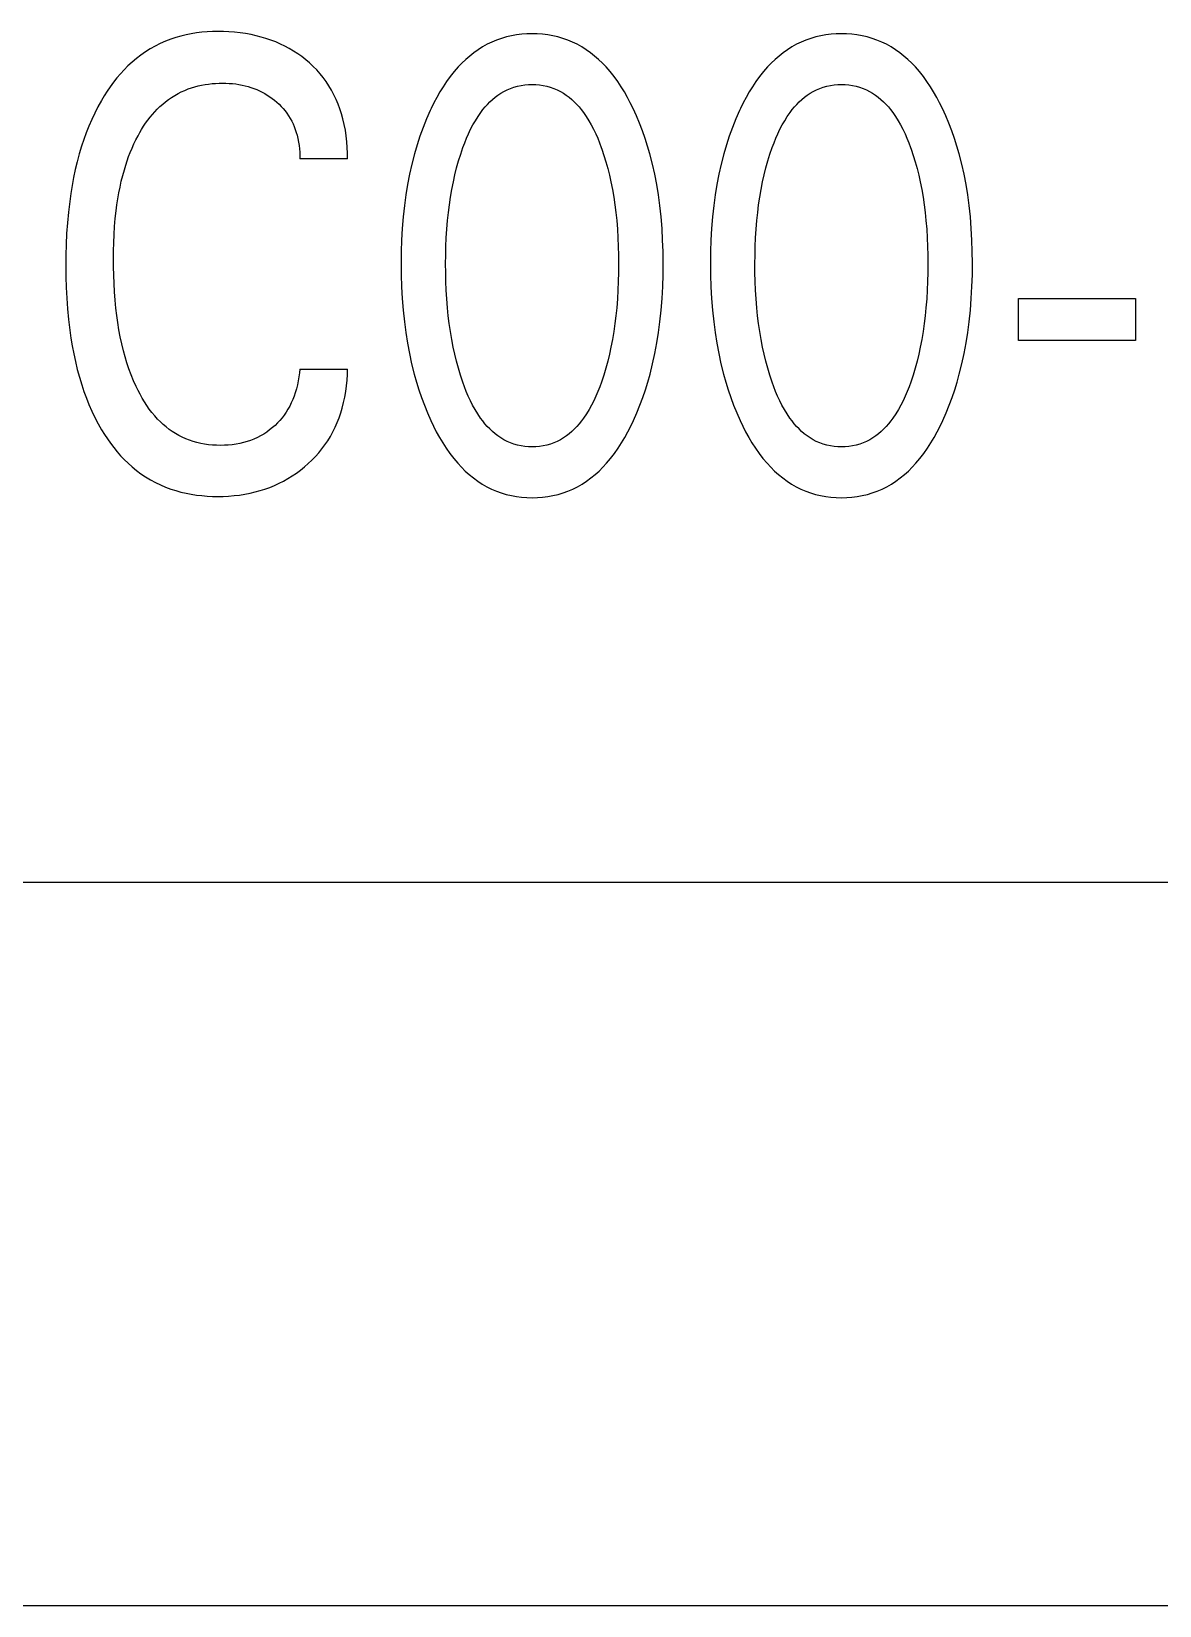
# Model space of a CAD drawing. Extents: x 0 to 420, y 0 to 297.
# Drawn here: x 191.3 to 195.59, y 178.22 to 184.2 of the extents above; entities that cross this region are included whole.
import ezdxf

# ---------------------------------------------------------------- set-up
doc = ezdxf.new("R2010")
doc.units = 0
doc.header["$LTSCALE"] = 23.1
doc.layers.add('10000_FRONT', color=7, linetype='CONTINUOUS')

msp = doc.modelspace()

# ---------------------------------------------------------------- linework, layer by layer
at = {"layer": '10000_FRONT', "color": 7, "linetype": 'CONTINUOUS'}
for p, q in [((191.8696, 184.1849), (191.8502, 184.1793)), ((191.8892, 184.1895), (191.8696, 184.1849)), ((191.909, 184.1934), (191.8892, 184.1895)), ((191.929, 184.1966), (191.909, 184.1934)), ((191.9491, 184.199), (191.929, 184.1966)), ((191.9692, 184.2007), (191.9491, 184.199)), ((191.9894, 184.2017), (191.9692, 184.2007)), ((192.0096, 184.2022), (191.9894, 184.2017)), ((192.0309, 184.2019), (192.0096, 184.2022)), ((192.0522, 184.2011), (192.0309, 184.2019)), ((192.0734, 184.1995), (192.0522, 184.2011)), ((192.0944, 184.1971), (192.0734, 184.1995)), ((192.1154, 184.1941), (192.0944, 184.1971)), ((192.1363, 184.1902), (192.1154, 184.1941)), ((192.1554, 184.186), (192.1363, 184.1902)), ((192.1743, 184.1811), (192.1554, 184.186)), ((192.193, 184.1756), (192.1743, 184.1811)), ((193.1071, 184.1815), (193.0882, 184.1761)), ((193.1262, 184.186), (193.1071, 184.1815)), ((193.1456, 184.1894), (193.1262, 184.186)), ((193.1652, 184.1918), (193.1456, 184.1894)), ((193.1848, 184.1932), (193.1652, 184.1918)), ((193.2046, 184.1937), (193.1848, 184.1932)), ((193.2244, 184.1933), (193.2046, 184.1937)), ((193.2441, 184.1918), (193.2244, 184.1933)), ((193.2637, 184.1894), (193.2441, 184.1918)), ((193.2832, 184.186), (193.2637, 184.1894)), ((193.3024, 184.1816), (193.2832, 184.186)), ((193.3212, 184.1761), (193.3024, 184.1816)), ((194.2828, 184.1815), (194.2639, 184.1761)), ((194.3019, 184.186), (194.2828, 184.1815)), ((194.3213, 184.1894), (194.3019, 184.186)), ((194.3409, 184.1918), (194.3213, 184.1894)), ((194.3606, 184.1932), (194.3409, 184.1918)), ((194.3803, 184.1937), (194.3606, 184.1932)), ((194.4001, 184.1933), (194.3803, 184.1937)), ((194.4198, 184.1918), (194.4001, 184.1933)), ((194.4394, 184.1894), (194.4198, 184.1918)), ((194.4589, 184.186), (194.4394, 184.1894)), ((194.4781, 184.1816), (194.4589, 184.186)), ((194.497, 184.1761), (194.4781, 184.1816)), ((191.735, 184.1247), (191.7173, 184.1124)), ((191.7533, 184.1362), (191.735, 184.1247)), ((191.7721, 184.1468), (191.7533, 184.1362)), ((191.7913, 184.1565), (191.7721, 184.1468)), ((191.811, 184.1652), (191.7913, 184.1565)), ((191.8311, 184.173), (191.811, 184.1652)), ((191.8502, 184.1793), (191.8311, 184.173)), ((192.2115, 184.1693), (192.193, 184.1756)), ((192.2298, 184.1623), (192.2115, 184.1693)), ((192.2477, 184.1545), (192.2298, 184.1623)), ((192.2647, 184.1463), (192.2477, 184.1545)), ((192.2814, 184.1374), (192.2647, 184.1463)), ((192.2977, 184.1278), (192.2814, 184.1374)), ((192.3135, 184.1175), (192.2977, 184.1278)), ((192.9831, 184.1213), (192.9674, 184.1088)), ((192.9994, 184.1329), (192.9831, 184.1213)), ((193.0163, 184.1436), (192.9994, 184.1329)), ((193.0337, 184.1534), (193.0163, 184.1436)), ((193.0517, 184.1621), (193.0337, 184.1534)), ((193.0697, 184.1696), (193.0517, 184.1621)), ((193.0882, 184.1761), (193.0697, 184.1696)), ((193.3398, 184.1697), (193.3212, 184.1761)), ((193.3579, 184.1621), (193.3398, 184.1697)), ((193.3759, 184.1534), (193.3579, 184.1621)), ((193.3933, 184.1436), (193.3759, 184.1534)), ((193.4102, 184.1329), (193.3933, 184.1436)), ((193.4265, 184.1213), (193.4102, 184.1329)), ((193.4423, 184.1089), (193.4265, 184.1213)), ((194.1588, 184.1213), (194.1431, 184.1088)), ((194.1751, 184.1329), (194.1588, 184.1213)), ((194.192, 184.1436), (194.1751, 184.1329)), ((194.2094, 184.1534), (194.192, 184.1436)), ((194.2274, 184.1621), (194.2094, 184.1534)), ((194.2455, 184.1696), (194.2274, 184.1621)), ((194.2639, 184.1761), (194.2455, 184.1696)), ((194.5155, 184.1697), (194.497, 184.1761)), ((194.5336, 184.1621), (194.5155, 184.1697)), ((194.5516, 184.1534), (194.5336, 184.1621)), ((194.569, 184.1436), (194.5516, 184.1534)), ((194.5859, 184.1329), (194.569, 184.1436)), ((194.6022, 184.1213), (194.5859, 184.1329)), ((194.618, 184.1089), (194.6022, 184.1213)), ((191.6684, 184.0713), (191.6537, 184.0566)), ((191.6837, 184.0854), (191.6684, 184.0713)), ((191.7002, 184.0993), (191.6837, 184.0854)), ((191.7173, 184.1124), (191.7002, 184.0993)), ((192.3289, 184.1065), (192.3135, 184.1175)), ((192.3439, 184.0949), (192.3289, 184.1065)), ((192.3584, 184.0826), (192.3439, 184.0949)), ((192.3724, 184.0695), (192.3584, 184.0826)), ((192.3857, 184.0559), (192.3724, 184.0695)), ((192.9238, 184.0674), (192.9082, 184.0495)), ((192.9377, 184.0818), (192.9238, 184.0674)), ((192.9522, 184.0957), (192.9377, 184.0818)), ((192.9674, 184.1088), (192.9522, 184.0957)), ((193.4574, 184.0957), (193.4423, 184.1089)), ((193.4719, 184.0818), (193.4574, 184.0957)), ((193.4858, 184.0674), (193.4719, 184.0818)), ((193.5014, 184.0495), (193.4858, 184.0674)), ((194.0995, 184.0674), (194.0839, 184.0495)), ((194.1134, 184.0818), (194.0995, 184.0674)), ((194.1279, 184.0957), (194.1134, 184.0818)), ((194.1431, 184.1088), (194.1279, 184.0957)), ((194.6331, 184.0957), (194.618, 184.1089)), ((194.6476, 184.0818), (194.6331, 184.0957)), ((194.6615, 184.0674), (194.6476, 184.0818)), ((194.6771, 184.0495), (194.6615, 184.0674)), ((191.6133, 184.009), (191.601, 183.9922)), ((191.6262, 184.0254), (191.6133, 184.009)), ((191.6396, 184.0413), (191.6262, 184.0254)), ((191.6537, 184.0566), (191.6396, 184.0413)), ((191.9483, 183.9982), (191.9614, 184.0006)), ((191.9614, 184.0006), (191.9746, 184.0025)), ((191.9746, 184.0025), (191.9879, 184.004)), ((191.9879, 184.004), (192.0013, 184.005)), ((192.0013, 184.005), (192.0146, 184.0056)), ((192.0146, 184.0056), (192.028, 184.0058)), ((192.028, 184.0058), (192.0405, 184.0056)), ((192.0405, 184.0056), (192.053, 184.005)), ((192.053, 184.005), (192.0654, 184.004)), ((192.0654, 184.004), (192.0778, 184.0027)), ((192.0778, 184.0027), (192.0902, 184.0008)), ((192.0902, 184.0008), (192.1024, 183.9985)), ((192.3985, 184.0417), (192.3857, 184.0559)), ((192.4105, 184.0269), (192.3985, 184.0417)), ((192.4218, 184.0116), (192.4105, 184.0269)), ((192.4324, 183.9957), (192.4218, 184.0116)), ((192.8796, 184.0119), (192.8665, 183.9923)), ((192.8935, 184.031), (192.8796, 184.0119)), ((192.9082, 184.0495), (192.8935, 184.031)), ((193.1766, 183.9993), (193.1906, 184.0005)), ((193.1906, 184.0005), (193.2046, 184.001)), ((193.2046, 184.001), (193.2186, 184.0005)), ((193.2186, 184.0005), (193.2326, 183.9993)), ((193.516, 184.031), (193.5014, 184.0495)), ((193.5299, 184.0119), (193.516, 184.031)), ((193.5429, 183.9923), (193.5299, 184.0119)), ((194.0553, 184.0119), (194.0422, 183.9923)), ((194.0692, 184.031), (194.0553, 184.0119)), ((194.0839, 184.0495), (194.0692, 184.031)), ((194.3523, 183.9993), (194.3663, 184.0005)), ((194.3663, 184.0005), (194.3803, 184.001)), ((194.3803, 184.001), (194.3943, 184.0005)), ((194.3943, 184.0005), (194.4083, 183.9993)), ((194.6917, 184.031), (194.6771, 184.0495)), ((194.7056, 184.0119), (194.6917, 184.031)), ((194.7186, 183.9923), (194.7056, 184.0119)), ((191.5781, 183.9574), (191.5674, 183.9395)), ((191.5893, 183.975), (191.5781, 183.9574)), ((191.601, 183.9922), (191.5893, 183.975)), ((191.8113, 183.9352), (191.8226, 183.9436)), ((191.8226, 183.9436), (191.8343, 183.9516)), ((191.8343, 183.9516), (191.8463, 183.9591)), ((191.8463, 183.9591), (191.8586, 183.966)), ((191.8586, 183.966), (191.8711, 183.9724)), ((191.8711, 183.9724), (191.884, 183.9783)), ((191.884, 183.9783), (191.897, 183.9835)), ((191.897, 183.9835), (191.9096, 183.988)), ((191.9096, 183.988), (191.9223, 183.9919)), ((191.9223, 183.9919), (191.9352, 183.9953)), ((191.9352, 183.9953), (191.9483, 183.9982)), ((192.1024, 183.9985), (192.1137, 183.996)), ((192.1137, 183.996), (192.1249, 183.993)), ((192.1249, 183.993), (192.136, 183.9896)), ((192.136, 183.9896), (192.147, 183.9858)), ((192.147, 183.9858), (192.1578, 183.9816)), ((192.1578, 183.9816), (192.1684, 183.9769)), ((192.1684, 183.9769), (192.1785, 183.9718)), ((192.1785, 183.9718), (192.1884, 183.9664)), ((192.1884, 183.9664), (192.1981, 183.9606)), ((192.1981, 183.9606), (192.2076, 183.9543)), ((192.2076, 183.9543), (192.2168, 183.9477)), ((192.2168, 183.9477), (192.2257, 183.9407)), ((192.2257, 183.9407), (192.2345, 183.9333)), ((192.4424, 183.979), (192.4324, 183.9957)), ((192.4515, 183.9617), (192.4424, 183.979)), ((192.4599, 183.9441), (192.4515, 183.9617)), ((192.4674, 183.926), (192.4599, 183.9441)), ((192.8424, 183.9515), (192.8314, 183.9306)), ((192.8541, 183.9721), (192.8424, 183.9515)), ((192.8665, 183.9923), (192.8541, 183.9721)), ((193.0444, 183.9347), (193.0542, 183.9438)), ((193.0542, 183.9438), (193.0643, 183.9523)), ((193.0643, 183.9523), (193.0749, 183.9603)), ((193.0749, 183.9603), (193.0859, 183.9676)), ((193.0859, 183.9676), (193.0973, 183.9743)), ((193.0973, 183.9743), (193.1097, 183.9805)), ((193.1097, 183.9805), (193.1225, 183.9859)), ((193.1225, 183.9859), (193.1356, 183.9905)), ((193.1356, 183.9905), (193.1491, 183.9942)), ((193.1491, 183.9942), (193.1627, 183.9972)), ((193.1627, 183.9972), (193.1766, 183.9993)), ((193.2326, 183.9993), (193.2464, 183.9972)), ((193.2464, 183.9972), (193.2601, 183.9942)), ((193.2601, 183.9942), (193.2736, 183.9905)), ((193.2736, 183.9905), (193.2867, 183.9859)), ((193.2867, 183.9859), (193.2995, 183.9805)), ((193.2995, 183.9805), (193.3119, 183.9743)), ((193.3119, 183.9743), (193.3233, 183.9676)), ((193.3233, 183.9676), (193.3343, 183.9603)), ((193.3343, 183.9603), (193.3449, 183.9523)), ((193.3449, 183.9523), (193.355, 183.9438)), ((193.355, 183.9438), (193.3647, 183.9347)), ((193.5552, 183.9721), (193.5429, 183.9923)), ((193.5669, 183.9515), (193.5552, 183.9721)), ((193.5778, 183.9306), (193.5669, 183.9515)), ((194.0181, 183.9515), (194.0071, 183.9306)), ((194.0298, 183.9721), (194.0181, 183.9515)), ((194.0422, 183.9923), (194.0298, 183.9721)), ((194.2202, 183.9347), (194.2299, 183.9438)), ((194.2299, 183.9438), (194.24, 183.9523)), ((194.24, 183.9523), (194.2506, 183.9603)), ((194.2506, 183.9603), (194.2616, 183.9676)), ((194.2616, 183.9676), (194.273, 183.9743)), ((194.273, 183.9743), (194.2854, 183.9805)), ((194.2854, 183.9805), (194.2982, 183.9859)), ((194.2982, 183.9859), (194.3113, 183.9905)), ((194.3113, 183.9905), (194.3248, 183.9942)), ((194.3248, 183.9942), (194.3385, 183.9972)), ((194.3385, 183.9972), (194.3523, 183.9993)), ((194.4083, 183.9993), (194.4221, 183.9972)), ((194.4221, 183.9972), (194.4358, 183.9942)), ((194.4358, 183.9942), (194.4493, 183.9905)), ((194.4493, 183.9905), (194.4624, 183.9859)), ((194.4624, 183.9859), (194.4752, 183.9805)), ((194.4752, 183.9805), (194.4876, 183.9743)), ((194.4876, 183.9743), (194.499, 183.9676)), ((194.499, 183.9676), (194.51, 183.9603)), ((194.51, 183.9603), (194.5206, 183.9523)), ((194.5206, 183.9523), (194.5307, 183.9438)), ((194.5307, 183.9438), (194.5404, 183.9347)), ((194.7309, 183.9721), (194.7186, 183.9923)), ((194.7426, 183.9515), (194.7309, 183.9721)), ((194.7536, 183.9306), (194.7426, 183.9515)), ((191.5419, 183.8916), (191.5304, 183.867)), ((191.5542, 183.9158), (191.5419, 183.8916)), ((191.5674, 183.9395), (191.5542, 183.9158)), ((191.7522, 183.8759), (191.761, 183.8867)), ((191.761, 183.8867), (191.7702, 183.8971)), ((191.7702, 183.8971), (191.7799, 183.9072)), ((191.7799, 183.9072), (191.7899, 183.9169)), ((191.7899, 183.9169), (191.8004, 183.9262)), ((191.8004, 183.9262), (191.8113, 183.9352)), ((192.2345, 183.9333), (192.2429, 183.9255)), ((192.2429, 183.9255), (192.2509, 183.9174)), ((192.2509, 183.9174), (192.2586, 183.909)), ((192.2586, 183.909), (192.2659, 183.9002)), ((192.2659, 183.9002), (192.2728, 183.8911)), ((192.2728, 183.8911), (192.2792, 183.8817)), ((192.2792, 183.8817), (192.2852, 183.8718)), ((192.4742, 183.9076), (192.4674, 183.926)), ((192.4802, 183.889), (192.4742, 183.9076)), ((192.4855, 183.87), (192.4802, 183.889)), ((192.8174, 183.9019), (192.8031, 183.8697)), ((192.8209, 183.9094), (192.8174, 183.9019)), ((192.8314, 183.9306), (192.8209, 183.9094)), ((192.9989, 183.879), (193.0097, 183.8944)), ((193.0097, 183.8944), (193.0177, 183.905)), ((193.0177, 183.905), (193.0262, 183.9153)), ((193.0262, 183.9153), (193.0351, 183.9252)), ((193.0351, 183.9252), (193.0444, 183.9347)), ((193.3647, 183.9347), (193.374, 183.9252)), ((193.374, 183.9252), (193.3829, 183.9153)), ((193.3829, 183.9153), (193.3914, 183.905)), ((193.3914, 183.905), (193.3995, 183.8944)), ((193.3995, 183.8944), (193.4103, 183.879)), ((193.5882, 183.9094), (193.5778, 183.9306)), ((193.601, 183.8814), (193.5882, 183.9094)), ((193.6128, 183.8531), (193.601, 183.8814)), ((193.9931, 183.9019), (193.9788, 183.8697)), ((193.9966, 183.9094), (193.9931, 183.9019)), ((194.0071, 183.9306), (193.9966, 183.9094)), ((194.1746, 183.879), (194.1854, 183.8944)), ((194.1854, 183.8944), (194.1934, 183.905)), ((194.1934, 183.905), (194.2019, 183.9153)), ((194.2019, 183.9153), (194.2108, 183.9252)), ((194.2108, 183.9252), (194.2202, 183.9347)), ((194.5404, 183.9347), (194.5498, 183.9252)), ((194.5498, 183.9252), (194.5587, 183.9153)), ((194.5587, 183.9153), (194.5671, 183.905)), ((194.5671, 183.905), (194.5752, 183.8944)), ((194.5752, 183.8944), (194.586, 183.879)), ((194.764, 183.9094), (194.7536, 183.9306)), ((194.7767, 183.8814), (194.764, 183.9094)), ((194.7885, 183.8531), (194.7767, 183.8814)), ((191.5197, 183.8422), (191.5098, 183.817)), ((191.5304, 183.867), (191.5197, 183.8422)), ((191.7133, 183.818), (191.7204, 183.83)), ((191.7204, 183.83), (191.7278, 183.8419)), ((191.7278, 183.8419), (191.7356, 183.8535)), ((191.7356, 183.8535), (191.7437, 183.8648)), ((191.7437, 183.8648), (191.7522, 183.8759)), ((192.2852, 183.8718), (192.2907, 183.8616)), ((192.2907, 183.8616), (192.2957, 183.8512)), ((192.2957, 183.8512), (192.3003, 183.8405)), ((192.3003, 183.8405), (192.3044, 183.8296)), ((192.3044, 183.8296), (192.308, 183.8186)), ((192.4905, 183.8485), (192.4855, 183.87)), ((192.4947, 183.8269), (192.4905, 183.8485)), ((192.498, 183.8051), (192.4947, 183.8269)), ((192.79, 183.8371), (192.7781, 183.8041)), ((192.8031, 183.8697), (192.79, 183.8371)), ((192.9629, 183.8133), (192.9709, 183.8302)), ((192.9709, 183.8302), (192.9796, 183.8468)), ((192.9796, 183.8468), (192.9889, 183.8631)), ((192.9889, 183.8631), (192.9989, 183.879)), ((193.4103, 183.879), (193.4203, 183.8631)), ((193.4203, 183.8631), (193.4296, 183.8468)), ((193.4296, 183.8468), (193.4383, 183.8302)), ((193.4383, 183.8302), (193.4463, 183.8133)), ((193.6238, 183.8245), (193.6128, 183.8531)), ((193.634, 183.7956), (193.6238, 183.8245)), ((193.9658, 183.8371), (193.9538, 183.8041)), ((193.9788, 183.8697), (193.9658, 183.8371)), ((194.1386, 183.8133), (194.1466, 183.8302)), ((194.1466, 183.8302), (194.1553, 183.8468)), ((194.1553, 183.8468), (194.1646, 183.8631)), ((194.1646, 183.8631), (194.1746, 183.879)), ((194.586, 183.879), (194.596, 183.8631)), ((194.596, 183.8631), (194.6053, 183.8468)), ((194.6053, 183.8468), (194.614, 183.8302)), ((194.614, 183.8302), (194.622, 183.8133)), ((194.7995, 183.8245), (194.7885, 183.8531)), ((194.8097, 183.7956), (194.7995, 183.8245)), ((191.4921, 183.7657), (191.4833, 183.7364)), ((191.5006, 183.7915), (191.4921, 183.7657)), ((191.5098, 183.817), (191.5006, 183.7915)), ((191.6839, 183.7587), (191.691, 183.7746)), ((191.691, 183.7746), (191.6985, 183.7903)), ((191.6985, 183.7903), (191.7066, 183.8058)), ((191.7066, 183.8058), (191.7133, 183.818)), ((192.308, 183.8186), (192.3112, 183.8074)), ((192.3112, 183.8074), (192.3142, 183.7947)), ((192.3142, 183.7947), (192.3168, 183.782)), ((192.3168, 183.782), (192.3188, 183.7692)), ((192.3188, 183.7692), (192.3203, 183.7563)), ((192.5005, 183.7832), (192.498, 183.8051)), ((192.5022, 183.7613), (192.5005, 183.7832)), ((192.5031, 183.7395), (192.5022, 183.7613)), ((192.7672, 183.7707), (192.7573, 183.737)), ((192.7781, 183.8041), (192.7672, 183.7707)), ((192.933, 183.7356), (192.9418, 183.7612)), ((192.9418, 183.7612), (192.9484, 183.7787)), ((192.9484, 183.7787), (192.9554, 183.7961)), ((192.9554, 183.7961), (192.9629, 183.8133)), ((193.4463, 183.8133), (193.4538, 183.7961)), ((193.4538, 183.7961), (193.4608, 183.7787)), ((193.4608, 183.7787), (193.4674, 183.7612)), ((193.4674, 183.7612), (193.4695, 183.7554)), ((193.6433, 183.7664), (193.634, 183.7956)), ((193.6518, 183.737), (193.6433, 183.7664)), ((193.9429, 183.7707), (193.933, 183.737)), ((193.9538, 183.8041), (193.9429, 183.7707)), ((194.1087, 183.7356), (194.1175, 183.7612)), ((194.1175, 183.7612), (194.1241, 183.7787)), ((194.1241, 183.7787), (194.1311, 183.7961)), ((194.1311, 183.7961), (194.1386, 183.8133)), ((194.622, 183.8133), (194.6295, 183.7961)), ((194.6295, 183.7961), (194.6365, 183.7787)), ((194.6365, 183.7787), (194.6431, 183.7612)), ((194.6431, 183.7612), (194.6452, 183.7554)), ((194.819, 183.7664), (194.8097, 183.7956)), ((194.8275, 183.737), (194.819, 183.7664)), ((191.4754, 183.7067), (191.4682, 183.6769)), ((191.4833, 183.7364), (191.4754, 183.7067)), ((191.6597, 183.6934), (191.6652, 183.7099)), ((191.6652, 183.7099), (191.671, 183.7263)), ((191.671, 183.7263), (191.6772, 183.7426)), ((191.6772, 183.7426), (191.6839, 183.7587)), ((192.3203, 183.7563), (192.3213, 183.7434)), ((192.3213, 183.7434), (192.3218, 183.7306)), ((192.3218, 183.7306), (192.3219, 183.7178)), ((192.5032, 183.7178), (192.3219, 183.7178)), ((192.5032, 183.7178), (192.5031, 183.7395)), ((192.7573, 183.737), (192.7473, 183.6983)), ((192.9177, 183.6838), (192.925, 183.7098)), ((192.925, 183.7098), (192.933, 183.7356)), ((193.4695, 183.7554), (193.4777, 183.7309)), ((193.4777, 183.7309), (193.4853, 183.7062)), ((193.4853, 183.7062), (193.4921, 183.6814)), ((193.6618, 183.6983), (193.6518, 183.737)), ((193.933, 183.737), (193.9231, 183.6983)), ((194.0934, 183.6838), (194.1007, 183.7098)), ((194.1007, 183.7098), (194.1087, 183.7356)), ((194.6452, 183.7554), (194.6534, 183.7309)), ((194.6534, 183.7309), (194.661, 183.7062)), ((194.661, 183.7062), (194.6678, 183.6814)), ((194.8375, 183.6983), (194.8275, 183.737)), ((191.4619, 183.6469), (191.4562, 183.6168)), ((191.4682, 183.6769), (191.4619, 183.6469)), ((191.6431, 183.6328), (191.6486, 183.6548)), ((191.6486, 183.6548), (191.6547, 183.6767)), ((191.6547, 183.6767), (191.6597, 183.6934)), ((192.7386, 183.6593), (192.731, 183.62)), ((192.7473, 183.6983), (192.7386, 183.6593)), ((192.9052, 183.6312), (192.9111, 183.6576)), ((192.9111, 183.6576), (192.9177, 183.6838)), ((193.4921, 183.6814), (193.4984, 183.6564)), ((193.4984, 183.6564), (193.504, 183.6312)), ((193.6706, 183.6593), (193.6618, 183.6983)), ((193.6782, 183.62), (193.6706, 183.6593)), ((193.9143, 183.6593), (193.9067, 183.62)), ((193.9231, 183.6983), (193.9143, 183.6593)), ((194.0809, 183.6312), (194.0868, 183.6576)), ((194.0868, 183.6576), (194.0934, 183.6838)), ((194.6678, 183.6814), (194.6741, 183.6564)), ((194.6741, 183.6564), (194.6797, 183.6312)), ((194.8463, 183.6593), (194.8375, 183.6983)), ((194.8539, 183.62), (194.8463, 183.6593)), ((191.4513, 183.5865), (191.4469, 183.5561)), ((191.4562, 183.6168), (191.4513, 183.5865)), ((191.6299, 183.5659), (191.6338, 183.5883)), ((191.6338, 183.5883), (191.6382, 183.6106)), ((191.6382, 183.6106), (191.6431, 183.6328)), ((192.731, 183.62), (192.7246, 183.5806)), ((192.8943, 183.5726), (192.8994, 183.602)), ((192.8994, 183.602), (192.9052, 183.6312)), ((193.504, 183.6312), (193.5098, 183.602)), ((193.5098, 183.602), (193.5149, 183.5726)), ((193.6846, 183.5806), (193.6782, 183.62)), ((193.9067, 183.62), (193.9003, 183.5806)), ((194.07, 183.5726), (194.0751, 183.602)), ((194.0751, 183.602), (194.0809, 183.6312)), ((194.6797, 183.6312), (194.6855, 183.602)), ((194.6855, 183.602), (194.6906, 183.5726)), ((194.8603, 183.5806), (194.8539, 183.62)), ((191.4469, 183.5561), (191.4421, 183.5154)), ((191.6235, 183.5209), (191.6265, 183.5434)), ((191.6265, 183.5434), (191.6299, 183.5659)), ((192.7192, 183.541), (192.7144, 183.4972)), ((192.7246, 183.5806), (192.7192, 183.541)), ((192.8863, 183.5135), (192.89, 183.5431)), ((192.89, 183.5431), (192.8943, 183.5726)), ((193.5149, 183.5726), (193.5192, 183.5431)), ((193.5192, 183.5431), (193.5229, 183.5135)), ((193.69, 183.541), (193.6846, 183.5806)), ((193.6947, 183.4972), (193.69, 183.541)), ((193.8949, 183.541), (193.8902, 183.4972)), ((193.9003, 183.5806), (193.8949, 183.541)), ((194.062, 183.5135), (194.0657, 183.5431)), ((194.0657, 183.5431), (194.07, 183.5726)), ((194.6906, 183.5726), (194.6949, 183.5431)), ((194.6949, 183.5431), (194.6986, 183.5135)), ((194.8657, 183.541), (194.8603, 183.5806)), ((194.8704, 183.4972), (194.8657, 183.541)), ((191.4382, 183.4745), (191.4353, 183.4336)), ((191.4421, 183.5154), (191.4382, 183.4745)), ((191.6176, 183.4602), (191.6202, 183.4906)), ((191.6202, 183.4906), (191.6235, 183.5209)), ((192.7144, 183.4972), (192.7109, 183.4534)), ((192.8805, 183.4509), (192.8832, 183.4838)), ((192.8832, 183.4838), (192.8863, 183.5135)), ((193.5229, 183.5135), (193.526, 183.4838)), ((193.526, 183.4838), (193.5287, 183.4509)), ((193.6983, 183.4534), (193.6947, 183.4972)), ((193.8902, 183.4972), (193.8866, 183.4534)), ((194.0562, 183.4509), (194.0589, 183.4838)), ((194.0589, 183.4838), (194.062, 183.5135)), ((194.6986, 183.5135), (194.7017, 183.4838)), ((194.7017, 183.4838), (194.7044, 183.4509)), ((194.874, 183.4534), (194.8704, 183.4972)), ((191.4353, 183.4336), (191.4334, 183.3926)), ((191.6143, 183.3993), (191.6156, 183.4298)), ((191.6156, 183.4298), (191.6176, 183.4602)), ((192.7084, 183.4094), (192.707, 183.3654)), ((192.7109, 183.4534), (192.7084, 183.4094)), ((192.877, 183.385), (192.8784, 183.418)), ((192.8784, 183.418), (192.8805, 183.4509)), ((193.5287, 183.4509), (193.5308, 183.418)), ((193.5308, 183.418), (193.5322, 183.385)), ((193.7008, 183.4094), (193.6983, 183.4534)), ((193.7022, 183.3654), (193.7008, 183.4094)), ((193.8841, 183.4094), (193.8827, 183.3654)), ((193.8866, 183.4534), (193.8841, 183.4094)), ((194.0527, 183.385), (194.0541, 183.418)), ((194.0541, 183.418), (194.0562, 183.4509)), ((194.7044, 183.4509), (194.7065, 183.418)), ((194.7065, 183.418), (194.7079, 183.385)), ((194.8765, 183.4094), (194.874, 183.4534)), ((194.8779, 183.3654), (194.8765, 183.4094)), ((191.4322, 183.3516), (191.4319, 183.3106)), ((191.4334, 183.3926), (191.4322, 183.3516)), ((191.6132, 183.3383), (191.6135, 183.3688)), ((191.6135, 183.3688), (191.6143, 183.3993)), ((192.707, 183.3654), (192.7065, 183.3214)), ((192.8759, 183.319), (192.8761, 183.352)), ((192.8761, 183.352), (192.877, 183.385)), ((193.5322, 183.385), (193.533, 183.352)), ((193.533, 183.352), (193.5333, 183.319)), ((193.7027, 183.3214), (193.7022, 183.3654)), ((193.8827, 183.3654), (193.8822, 183.3214)), ((194.0516, 183.319), (194.0519, 183.352)), ((194.0519, 183.352), (194.0527, 183.385)), ((194.7079, 183.385), (194.7087, 183.352)), ((194.7087, 183.352), (194.709, 183.319)), ((194.8784, 183.3214), (194.8779, 183.3654)), ((191.4319, 183.3106), (191.4322, 183.2698)), ((191.6134, 183.3069), (191.6132, 183.3383)), ((191.6141, 183.2754), (191.6134, 183.3069)), ((192.7065, 183.3214), (192.7069, 183.2767)), ((192.8761, 183.2855), (192.8759, 183.319)), ((192.8769, 183.2521), (192.8761, 183.2855)), ((193.5331, 183.2855), (193.5322, 183.2521)), ((193.5333, 183.319), (193.5331, 183.2855)), ((193.7023, 183.2768), (193.7027, 183.3214)), ((193.8822, 183.3214), (193.8826, 183.2767)), ((194.0518, 183.2855), (194.0516, 183.319)), ((194.0526, 183.2521), (194.0518, 183.2855)), ((194.7088, 183.2855), (194.7079, 183.2521)), ((194.709, 183.319), (194.7088, 183.2855)), ((194.878, 183.2768), (194.8784, 183.3214)), ((191.4322, 183.2698), (191.4334, 183.2291)), ((191.4334, 183.2291), (191.4354, 183.1884)), ((191.6153, 183.244), (191.6141, 183.2754)), ((191.6172, 183.2126), (191.6153, 183.244)), ((192.7069, 183.2767), (192.7083, 183.2319)), ((192.7083, 183.2319), (192.7108, 183.1873)), ((192.8783, 183.2186), (192.8769, 183.2521)), ((193.5322, 183.2521), (193.5308, 183.2186)), ((193.6984, 183.1876), (193.7009, 183.2322)), ((193.7009, 183.2322), (193.7023, 183.2768)), ((193.8826, 183.2767), (193.884, 183.2319)), ((193.884, 183.2319), (193.8865, 183.1873)), ((194.0541, 183.2186), (194.0526, 183.2521)), ((194.7079, 183.2521), (194.7065, 183.2186)), ((194.8741, 183.1876), (194.8766, 183.2322)), ((194.8766, 183.2322), (194.878, 183.2768)), ((191.4354, 183.1884), (191.4383, 183.1478)), ((191.6196, 183.1813), (191.6172, 183.2126)), ((191.6227, 183.1499), (191.6196, 183.1813)), ((192.7108, 183.1873), (192.7143, 183.1427)), ((192.8804, 183.1852), (192.8783, 183.2186)), ((192.8831, 183.1518), (192.8804, 183.1852)), ((193.5288, 183.1852), (193.5261, 183.1518)), ((193.5308, 183.2186), (193.5288, 183.1852)), ((193.6949, 183.1431), (193.6984, 183.1876)), ((193.8865, 183.1873), (193.89, 183.1427)), ((194.0561, 183.1852), (194.0541, 183.2186)), ((194.0588, 183.1518), (194.0561, 183.1852)), ((194.7045, 183.1852), (194.7018, 183.1518)), ((194.7065, 183.2186), (194.7045, 183.1852)), ((194.8706, 183.1431), (194.8741, 183.1876)), ((195.0533, 183.0275), (195.0533, 183.1877)), ((195.0533, 183.1877), (195.4983, 183.1877)), ((195.4983, 183.1877), (195.4983, 183.0275)), ((191.4383, 183.1478), (191.4421, 183.1073)), ((191.4421, 183.1073), (191.447, 183.0668)), ((191.626, 183.1227), (191.6227, 183.1499)), ((191.6298, 183.0956), (191.626, 183.1227)), ((192.7143, 183.1427), (192.719, 183.0981)), ((192.8861, 183.1217), (192.8831, 183.1518)), ((192.8898, 183.0916), (192.8861, 183.1217)), ((193.523, 183.1217), (193.5194, 183.0916)), ((193.5261, 183.1518), (193.523, 183.1217)), ((193.6902, 183.0987), (193.6949, 183.1431)), ((193.89, 183.1427), (193.8947, 183.0981)), ((194.0618, 183.1217), (194.0588, 183.1518)), ((194.0655, 183.0916), (194.0618, 183.1217)), ((194.6988, 183.1217), (194.6951, 183.0916)), ((194.7018, 183.1518), (194.6988, 183.1217)), ((194.8659, 183.0987), (194.8706, 183.1431)), ((191.447, 183.0668), (191.4514, 183.0367)), ((191.6342, 183.0685), (191.6298, 183.0956)), ((191.6392, 183.0415), (191.6342, 183.0685)), ((192.719, 183.0981), (192.7243, 183.0579)), ((192.7243, 183.0579), (192.7306, 183.0178)), ((192.8941, 183.0616), (192.8898, 183.0916)), ((192.8991, 183.0318), (192.8941, 183.0616)), ((193.5151, 183.0616), (193.5101, 183.0318)), ((193.5194, 183.0916), (193.5151, 183.0616)), ((193.6786, 183.0184), (193.6849, 183.0584)), ((193.6849, 183.0584), (193.6902, 183.0987)), ((193.8947, 183.0981), (193.9, 183.0579)), ((193.9, 183.0579), (193.9063, 183.0178)), ((194.0698, 183.0616), (194.0655, 183.0916)), ((194.0748, 183.0318), (194.0698, 183.0616)), ((194.6908, 183.0616), (194.6858, 183.0318)), ((194.6951, 183.0916), (194.6908, 183.0616)), ((194.8543, 183.0184), (194.8606, 183.0584)), ((194.8606, 183.0584), (194.8659, 183.0987)), ((191.4514, 183.0367), (191.4564, 183.0067)), ((191.4564, 183.0067), (191.4621, 182.9769)), ((191.645, 183.0147), (191.6392, 183.0415)), ((191.6514, 182.9881), (191.645, 183.0147)), ((191.6577, 182.965), (191.6514, 182.9881)), ((192.7306, 183.0178), (192.7381, 182.9779)), ((192.9048, 183.002), (192.8991, 183.0318)), ((192.9106, 182.9752), (192.9048, 183.002)), ((193.5044, 183.002), (193.4986, 182.9752)), ((193.5101, 183.0318), (193.5044, 183.002)), ((193.6711, 182.9785), (193.6786, 183.0184)), ((193.9063, 183.0178), (193.9138, 182.9779)), ((194.0805, 183.002), (194.0748, 183.0318)), ((194.0863, 182.9752), (194.0805, 183.002)), ((194.6801, 183.002), (194.6743, 182.9752)), ((194.6858, 183.0318), (194.6801, 183.002)), ((194.8468, 182.9785), (194.8543, 183.0184)), ((195.4983, 183.0275), (195.0533, 183.0275)), ((191.4621, 182.9769), (191.4685, 182.9471)), ((191.4685, 182.9471), (191.4757, 182.9176)), ((191.6646, 182.9421), (191.6577, 182.965)), ((191.6722, 182.9194), (191.6646, 182.9421)), ((192.7381, 182.9779), (192.7467, 182.9383)), ((192.7467, 182.9383), (192.7565, 182.8989)), ((192.9171, 182.9485), (192.9106, 182.9752)), ((192.9243, 182.922), (192.9171, 182.9485)), ((193.4921, 182.9485), (193.4849, 182.922)), ((193.4986, 182.9752), (193.4921, 182.9485)), ((193.6527, 182.8995), (193.6625, 182.9388)), ((193.6625, 182.9388), (193.6711, 182.9785)), ((193.9138, 182.9779), (193.9224, 182.9383)), ((193.9224, 182.9383), (193.9322, 182.8989)), ((194.0928, 182.9485), (194.0863, 182.9752)), ((194.1, 182.922), (194.0928, 182.9485)), ((194.6678, 182.9485), (194.6606, 182.922)), ((194.6743, 182.9752), (194.6678, 182.9485)), ((194.8284, 182.8995), (194.8382, 182.9388)), ((194.8382, 182.9388), (194.8468, 182.9785)), ((191.4757, 182.9176), (191.4837, 182.8883)), ((191.4837, 182.8883), (191.4925, 182.8592)), ((191.6805, 182.8969), (191.6722, 182.9194)), ((191.6895, 182.8747), (191.6805, 182.8969)), ((191.6992, 182.8528), (191.6895, 182.8747)), ((192.3155, 182.8737), (192.3123, 182.8586)), ((192.3182, 182.8888), (192.3155, 182.8737)), ((192.3203, 182.9039), (192.3182, 182.8888)), ((192.3219, 182.919), (192.3203, 182.9039)), ((192.3219, 182.919), (192.5032, 182.919)), ((192.4991, 182.8551), (192.5012, 182.8764)), ((192.5012, 182.8764), (192.5026, 182.8978)), ((192.5026, 182.8978), (192.5032, 182.919)), ((192.7565, 182.8989), (192.7649, 182.8691)), ((192.7649, 182.8691), (192.7741, 182.8395)), ((192.9322, 182.8957), (192.9243, 182.922)), ((192.9409, 182.8696), (192.9322, 182.8957)), ((192.9474, 182.8516), (192.9409, 182.8696)), ((193.4683, 182.8696), (193.4618, 182.8516)), ((193.477, 182.8957), (193.4683, 182.8696)), ((193.4849, 182.922), (193.477, 182.8957)), ((193.6351, 182.8398), (193.6442, 182.8695)), ((193.6442, 182.8695), (193.6527, 182.8995)), ((193.9322, 182.8989), (193.9406, 182.8691)), ((193.9406, 182.8691), (193.9498, 182.8395)), ((194.1079, 182.8957), (194.1, 182.922)), ((194.1166, 182.8696), (194.1079, 182.8957)), ((194.1231, 182.8516), (194.1166, 182.8696)), ((194.644, 182.8696), (194.6375, 182.8516)), ((194.6527, 182.8957), (194.644, 182.8696)), ((194.6606, 182.922), (194.6527, 182.8957)), ((194.8108, 182.8398), (194.82, 182.8695)), ((194.82, 182.8695), (194.8284, 182.8995)), ((191.4925, 182.8592), (191.501, 182.8337)), ((191.501, 182.8337), (191.5102, 182.8086)), ((191.5102, 182.8086), (191.5202, 182.7836)), ((191.7065, 182.8378), (191.6992, 182.8528)), ((191.7141, 182.823), (191.7065, 182.8378)), ((191.7222, 182.8084), (191.7141, 182.823)), ((191.7308, 182.7941), (191.7222, 182.8084)), ((192.2948, 182.8031), (192.2893, 182.7905)), ((192.2997, 182.8159), (192.2948, 182.8031)), ((192.3042, 182.8289), (192.2997, 182.8159)), ((192.3086, 182.8437), (192.3042, 182.8289)), ((192.3123, 182.8586), (192.3086, 182.8437)), ((192.4879, 182.7915), (192.4924, 182.8125)), ((192.4924, 182.8125), (192.4962, 182.8338)), ((192.4962, 182.8338), (192.4991, 182.8551)), ((192.7741, 182.8395), (192.7841, 182.8101)), ((192.7841, 182.8101), (192.7949, 182.781)), ((192.9544, 182.8337), (192.9474, 182.8516)), ((192.9619, 182.816), (192.9544, 182.8337)), ((192.9699, 182.7986), (192.9619, 182.816)), ((193.4473, 182.816), (193.4392, 182.7986)), ((193.4548, 182.8337), (193.4473, 182.816)), ((193.4618, 182.8516), (193.4548, 182.8337)), ((193.6143, 182.7812), (193.6251, 182.8104)), ((193.6251, 182.8104), (193.6351, 182.8398)), ((193.9498, 182.8395), (193.9598, 182.8101)), ((193.9598, 182.8101), (193.9706, 182.781)), ((194.1301, 182.8337), (194.1231, 182.8516)), ((194.1376, 182.816), (194.1301, 182.8337)), ((194.1457, 182.7986), (194.1376, 182.816)), ((194.623, 182.816), (194.6149, 182.7986)), ((194.6305, 182.8337), (194.623, 182.816)), ((194.6375, 182.8516), (194.6305, 182.8337)), ((194.79, 182.7812), (194.8008, 182.8104)), ((194.8008, 182.8104), (194.8108, 182.8398)), ((191.5202, 182.7836), (191.531, 182.7591)), ((191.531, 182.7591), (191.5426, 182.7349)), ((191.7398, 182.7802), (191.7308, 182.7941)), ((191.7493, 182.7665), (191.7398, 182.7802)), ((191.7594, 182.7533), (191.7493, 182.7665)), ((191.77, 182.7406), (191.7594, 182.7533)), ((192.262, 182.7439), (192.254, 182.7335)), ((192.2694, 182.7546), (192.262, 182.7439)), ((192.2766, 182.7663), (192.2694, 182.7546)), ((192.2832, 182.7783), (192.2766, 182.7663)), ((192.2893, 182.7905), (192.2832, 182.7783)), ((192.4706, 182.7335), (192.4769, 182.7519)), ((192.4769, 182.7519), (192.4825, 182.7706)), ((192.4825, 182.7706), (192.4879, 182.7915)), ((192.7949, 182.781), (192.8065, 182.7523)), ((192.8065, 182.7523), (192.8191, 182.7238)), ((192.9786, 182.7815), (192.9699, 182.7986)), ((192.9879, 182.7647), (192.9786, 182.7815)), ((192.998, 182.7484), (192.9879, 182.7647)), ((193.0088, 182.7324), (192.998, 182.7484)), ((193.4112, 182.7484), (193.4003, 182.7324)), ((193.4212, 182.7647), (193.4112, 182.7484)), ((193.4306, 182.7815), (193.4212, 182.7647)), ((193.4392, 182.7986), (193.4306, 182.7815)), ((193.5901, 182.7238), (193.6026, 182.7524)), ((193.6026, 182.7524), (193.6143, 182.7812)), ((193.9706, 182.781), (193.9823, 182.7523)), ((193.9823, 182.7523), (193.9948, 182.7238)), ((194.1543, 182.7815), (194.1457, 182.7986)), ((194.1636, 182.7647), (194.1543, 182.7815)), ((194.1737, 182.7484), (194.1636, 182.7647)), ((194.1845, 182.7324), (194.1737, 182.7484)), ((194.5869, 182.7484), (194.576, 182.7324)), ((194.5969, 182.7647), (194.5869, 182.7484)), ((194.6063, 182.7815), (194.5969, 182.7647)), ((194.6149, 182.7986), (194.6063, 182.7815)), ((194.7658, 182.7238), (194.7783, 182.7524)), ((194.7783, 182.7524), (194.79, 182.7812)), ((191.5426, 182.7349), (191.555, 182.7111)), ((191.555, 182.7111), (191.5683, 182.6877)), ((191.5683, 182.6877), (191.579, 182.6704)), ((191.7812, 182.7283), (191.77, 182.7406)), ((191.7915, 182.7179), (191.7812, 182.7283)), ((191.8023, 182.708), (191.7915, 182.7179)), ((191.8134, 182.6986), (191.8023, 182.708)), ((191.825, 182.6897), (191.8134, 182.6986)), ((191.8369, 182.6813), (191.825, 182.6897)), ((192.2068, 182.6875), (192.1957, 182.6794)), ((192.2175, 182.6961), (192.2068, 182.6875)), ((192.2273, 182.7048), (192.2175, 182.6961)), ((192.2366, 182.714), (192.2273, 182.7048)), ((192.2456, 182.7235), (192.2366, 182.714)), ((192.254, 182.7335), (192.2456, 182.7235)), ((192.4473, 182.6801), (192.4558, 182.6975)), ((192.4558, 182.6975), (192.4636, 182.7153)), ((192.4636, 182.7153), (192.4706, 182.7335)), ((192.8191, 182.7238), (192.8295, 182.702)), ((192.8295, 182.702), (192.8405, 182.6804)), ((193.0169, 182.7216), (193.0088, 182.7324)), ((193.0254, 182.711), (193.0169, 182.7216)), ((193.0343, 182.7008), (193.0254, 182.711)), ((193.0436, 182.691), (193.0343, 182.7008)), ((193.0534, 182.6816), (193.0436, 182.691)), ((193.3655, 182.691), (193.3558, 182.6816)), ((193.3749, 182.7008), (193.3655, 182.691)), ((193.3838, 182.711), (193.3749, 182.7008)), ((193.3923, 182.7216), (193.3838, 182.711)), ((193.4003, 182.7324), (193.3923, 182.7216)), ((193.5688, 182.6804), (193.5797, 182.702)), ((193.5797, 182.702), (193.5901, 182.7238)), ((193.9948, 182.7238), (194.0052, 182.702)), ((194.0052, 182.702), (194.0162, 182.6804)), ((194.1926, 182.7216), (194.1845, 182.7324)), ((194.2011, 182.711), (194.1926, 182.7216)), ((194.21, 182.7008), (194.2011, 182.711)), ((194.2193, 182.691), (194.21, 182.7008)), ((194.2291, 182.6816), (194.2193, 182.691)), ((194.5413, 182.691), (194.5315, 182.6816)), ((194.5506, 182.7008), (194.5413, 182.691)), ((194.5595, 182.711), (194.5506, 182.7008)), ((194.568, 182.7216), (194.5595, 182.711)), ((194.576, 182.7324), (194.568, 182.7216)), ((194.7445, 182.6804), (194.7554, 182.702)), ((194.7554, 182.702), (194.7658, 182.7238)), ((191.579, 182.6704), (191.5901, 182.6534)), ((191.5901, 182.6534), (191.6019, 182.6368)), ((191.6019, 182.6368), (191.6141, 182.6205)), ((191.8492, 182.6734), (191.8369, 182.6813)), ((191.8618, 182.6662), (191.8492, 182.6734)), ((191.8748, 182.6595), (191.8618, 182.6662)), ((191.8881, 182.6536), (191.8748, 182.6595)), ((191.902, 182.6481), (191.8881, 182.6536)), ((191.9162, 182.6434), (191.902, 182.6481)), ((191.9306, 182.6394), (191.9162, 182.6434)), ((191.9452, 182.6361), (191.9306, 182.6394)), ((191.9599, 182.6334), (191.9452, 182.6361)), ((191.9748, 182.6313), (191.9599, 182.6334)), ((191.9898, 182.6298), (191.9748, 182.6313)), ((192.0047, 182.629), (191.9898, 182.6298)), ((192.0197, 182.6287), (192.0047, 182.629)), ((192.0348, 182.6289), (192.0197, 182.6287)), ((192.0497, 182.6298), (192.0348, 182.6289)), ((192.0647, 182.6312), (192.0497, 182.6298)), ((192.0795, 182.6334), (192.0647, 182.6312)), ((192.0942, 182.6362), (192.0795, 182.6334)), ((192.1078, 182.6394), (192.0942, 182.6362)), ((192.1212, 182.6433), (192.1078, 182.6394)), ((192.1344, 182.6477), (192.1212, 182.6433)), ((192.1474, 182.6529), (192.1344, 182.6477)), ((192.1601, 182.6586), (192.1474, 182.6529)), ((192.1723, 182.665), (192.1601, 182.6586)), ((192.1842, 182.6719), (192.1723, 182.665)), ((192.1957, 182.6794), (192.1842, 182.6719)), ((192.4058, 182.6153), (192.4172, 182.6306)), ((192.4172, 182.6306), (192.4279, 182.6465)), ((192.4279, 182.6465), (192.438, 182.663)), ((192.438, 182.663), (192.4473, 182.6801)), ((192.8405, 182.6804), (192.8522, 182.6591)), ((192.8522, 182.6591), (192.8646, 182.6383)), ((192.8646, 182.6383), (192.8777, 182.618)), ((193.0636, 182.6728), (193.0534, 182.6816)), ((193.0742, 182.6646), (193.0636, 182.6728)), ((193.0852, 182.657), (193.0742, 182.6646)), ((193.0967, 182.6501), (193.0852, 182.657)), ((193.1092, 182.6437), (193.0967, 182.6501)), ((193.122, 182.6382), (193.1092, 182.6437)), ((193.1352, 182.6335), (193.122, 182.6382)), ((193.1487, 182.6296), (193.1352, 182.6335)), ((193.1625, 182.6266), (193.1487, 182.6296)), ((193.1764, 182.6244), (193.1625, 182.6266)), ((193.1905, 182.6231), (193.1764, 182.6244)), ((193.2328, 182.6244), (193.2187, 182.6231)), ((193.2467, 182.6266), (193.2328, 182.6244)), ((193.2604, 182.6296), (193.2467, 182.6266)), ((193.274, 182.6335), (193.2604, 182.6296)), ((193.2872, 182.6382), (193.274, 182.6335)), ((193.3, 182.6437), (193.2872, 182.6382)), ((193.3124, 182.6501), (193.3, 182.6437)), ((193.3239, 182.657), (193.3124, 182.6501)), ((193.335, 182.6646), (193.3239, 182.657)), ((193.3456, 182.6728), (193.335, 182.6646)), ((193.3558, 182.6816), (193.3456, 182.6728)), ((193.5318, 182.618), (193.5448, 182.6383)), ((193.5448, 182.6383), (193.5571, 182.6591)), ((193.5571, 182.6591), (193.5688, 182.6804)), ((194.0162, 182.6804), (194.0279, 182.6591)), ((194.0279, 182.6591), (194.0403, 182.6383)), ((194.0403, 182.6383), (194.0534, 182.618)), ((194.2393, 182.6728), (194.2291, 182.6816)), ((194.2499, 182.6646), (194.2393, 182.6728)), ((194.2609, 182.657), (194.2499, 182.6646)), ((194.2725, 182.6501), (194.2609, 182.657)), ((194.2849, 182.6437), (194.2725, 182.6501)), ((194.2977, 182.6382), (194.2849, 182.6437)), ((194.3109, 182.6335), (194.2977, 182.6382)), ((194.3244, 182.6296), (194.3109, 182.6335)), ((194.3382, 182.6266), (194.3244, 182.6296)), ((194.3521, 182.6244), (194.3382, 182.6266)), ((194.3662, 182.6231), (194.3521, 182.6244)), ((194.4085, 182.6244), (194.3944, 182.6231)), ((194.4224, 182.6266), (194.4085, 182.6244)), ((194.4362, 182.6296), (194.4224, 182.6266)), ((194.4497, 182.6335), (194.4362, 182.6296)), ((194.4629, 182.6382), (194.4497, 182.6335)), ((194.4757, 182.6437), (194.4629, 182.6382)), ((194.4881, 182.6501), (194.4757, 182.6437)), ((194.4996, 182.657), (194.4881, 182.6501)), ((194.5107, 182.6646), (194.4996, 182.657)), ((194.5213, 182.6728), (194.5107, 182.6646)), ((194.5315, 182.6816), (194.5213, 182.6728)), ((194.7075, 182.618), (194.7205, 182.6383)), ((194.7205, 182.6383), (194.7329, 182.6591)), ((194.7329, 182.6591), (194.7445, 182.6804)), ((191.6141, 182.6205), (191.627, 182.6048)), ((191.627, 182.6048), (191.6404, 182.5895)), ((191.6404, 182.5895), (191.6543, 182.5748)), ((191.6543, 182.5748), (191.6689, 182.5606)), ((192.3537, 182.5593), (192.3676, 182.5725)), ((192.3676, 182.5725), (192.381, 182.5862)), ((192.381, 182.5862), (192.3937, 182.6005)), ((192.3937, 182.6005), (192.4058, 182.6153)), ((192.8777, 182.618), (192.8916, 182.5982)), ((192.8916, 182.5982), (192.9064, 182.579)), ((192.9064, 182.579), (192.9222, 182.5605)), ((193.2046, 182.6226), (193.1905, 182.6231)), ((193.2187, 182.6231), (193.2046, 182.6226)), ((193.4874, 182.5605), (193.5031, 182.579)), ((193.5031, 182.579), (193.5179, 182.5982)), ((193.5179, 182.5982), (193.5318, 182.618)), ((194.0534, 182.618), (194.0673, 182.5982)), ((194.0673, 182.5982), (194.0821, 182.579)), ((194.0821, 182.579), (194.0979, 182.5605)), ((194.3803, 182.6226), (194.3662, 182.6231)), ((194.3944, 182.6231), (194.3803, 182.6226)), ((194.6631, 182.5605), (194.6788, 182.579)), ((194.6788, 182.579), (194.6936, 182.5982)), ((194.6936, 182.5982), (194.7075, 182.618)), ((191.6689, 182.5606), (191.6841, 182.5471)), ((191.6841, 182.5471), (191.7006, 182.5337)), ((191.7006, 182.5337), (191.7178, 182.5211)), ((191.7178, 182.5211), (191.7355, 182.5092)), ((191.7355, 182.5092), (191.7537, 182.4982)), ((192.2766, 182.5025), (192.293, 182.5126)), ((192.293, 182.5126), (192.3089, 182.5233)), ((192.3089, 182.5233), (192.3243, 182.5347)), ((192.3243, 182.5347), (192.3393, 182.5467)), ((192.3393, 182.5467), (192.3537, 182.5593)), ((192.9222, 182.5605), (192.936, 182.5456)), ((192.936, 182.5456), (192.9506, 182.5313)), ((192.9506, 182.5313), (192.9658, 182.5177)), ((192.9658, 182.5177), (192.9816, 182.5049)), ((192.9816, 182.5049), (192.998, 182.4928)), ((193.4116, 182.4928), (193.428, 182.5049)), ((193.428, 182.5049), (193.4438, 182.5177)), ((193.4438, 182.5177), (193.459, 182.5313)), ((193.459, 182.5313), (193.4736, 182.5456)), ((193.4736, 182.5456), (193.4874, 182.5605)), ((194.0979, 182.5605), (194.1118, 182.5456)), ((194.1118, 182.5456), (194.1263, 182.5313)), ((194.1263, 182.5313), (194.1415, 182.5177)), ((194.1415, 182.5177), (194.1573, 182.5049)), ((194.1573, 182.5049), (194.1737, 182.4928)), ((194.5873, 182.4928), (194.6037, 182.5049)), ((194.6037, 182.5049), (194.6195, 182.5177)), ((194.6195, 182.5177), (194.6347, 182.5313)), ((194.6347, 182.5313), (194.6493, 182.5456)), ((194.6493, 182.5456), (194.6631, 182.5605)), ((191.7537, 182.4982), (191.7725, 182.488)), ((191.7725, 182.488), (191.7917, 182.4787)), ((191.7917, 182.4787), (191.8113, 182.4703)), ((191.8113, 182.4703), (191.8312, 182.4628)), ((191.8312, 182.4628), (191.8504, 182.4566)), ((191.8504, 182.4566), (191.8698, 182.4513)), ((191.8698, 182.4513), (191.8894, 182.4467)), ((191.8894, 182.4467), (191.9092, 182.4429)), ((192.1127, 182.4432), (192.133, 182.4471)), ((192.133, 182.4471), (192.1518, 182.4516)), ((192.1518, 182.4516), (192.1705, 182.4567)), ((192.1705, 182.4567), (192.189, 182.4626)), ((192.189, 182.4626), (192.2072, 182.4691)), ((192.2072, 182.4691), (192.2252, 182.4764)), ((192.2252, 182.4764), (192.2428, 182.4845)), ((192.2428, 182.4845), (192.2599, 182.4932)), ((192.2599, 182.4932), (192.2766, 182.5025)), ((192.998, 182.4928), (193.015, 182.4817)), ((193.015, 182.4817), (193.0325, 182.4716)), ((193.0325, 182.4716), (193.0507, 182.4625)), ((193.0507, 182.4625), (193.0688, 182.4548)), ((193.0688, 182.4548), (193.0874, 182.4481)), ((193.0874, 182.4481), (193.1063, 182.4425)), ((193.3031, 182.4425), (193.3221, 182.4481)), ((193.3221, 182.4481), (193.3407, 182.4548)), ((193.3407, 182.4548), (193.3589, 182.4625)), ((193.3589, 182.4625), (193.377, 182.4716)), ((193.377, 182.4716), (193.3946, 182.4817)), ((193.3946, 182.4817), (193.4116, 182.4928)), ((194.1737, 182.4928), (194.1907, 182.4817)), ((194.1907, 182.4817), (194.2083, 182.4716)), ((194.2083, 182.4716), (194.2264, 182.4625)), ((194.2264, 182.4625), (194.2445, 182.4548)), ((194.2445, 182.4548), (194.2631, 182.4481)), ((194.2631, 182.4481), (194.282, 182.4425)), ((194.4788, 182.4425), (194.4978, 182.4481)), ((194.4978, 182.4481), (194.5164, 182.4548)), ((194.5164, 182.4548), (194.5346, 182.4625)), ((194.5346, 182.4625), (194.5528, 182.4716)), ((194.5528, 182.4716), (194.5703, 182.4817)), ((194.5703, 182.4817), (194.5873, 182.4928)), ((191.9092, 182.4429), (191.9291, 182.4399)), ((191.9291, 182.4399), (191.9492, 182.4376)), ((191.9492, 182.4376), (191.9693, 182.436)), ((191.9693, 182.436), (191.9895, 182.435)), ((191.9895, 182.435), (192.0096, 182.4347)), ((192.0096, 182.4347), (192.0304, 182.435)), ((192.0304, 182.435), (192.0511, 182.436)), ((192.0511, 182.436), (192.0717, 182.4376)), ((192.0717, 182.4376), (192.0922, 182.44)), ((192.0922, 182.44), (192.1127, 182.4432)), ((193.1063, 182.4425), (193.1256, 182.4379)), ((193.1256, 182.4379), (193.1451, 182.4344)), ((193.1451, 182.4344), (193.1648, 182.4319)), ((193.1648, 182.4319), (193.1847, 182.4304)), ((193.1847, 182.4304), (193.2046, 182.4299)), ((193.2046, 182.4299), (193.2245, 182.4304)), ((193.2245, 182.4304), (193.2444, 182.4318)), ((193.2444, 182.4318), (193.2642, 182.4344)), ((193.2642, 182.4344), (193.2838, 182.4379)), ((193.2838, 182.4379), (193.3031, 182.4425)), ((194.282, 182.4425), (194.3013, 182.4379)), ((194.3013, 182.4379), (194.3208, 182.4344)), ((194.3208, 182.4344), (194.3406, 182.4319)), ((194.3406, 182.4319), (194.3604, 182.4304)), ((194.3604, 182.4304), (194.3803, 182.4299)), ((194.3803, 182.4299), (194.4003, 182.4304)), ((194.4003, 182.4304), (194.4201, 182.4318)), ((194.4201, 182.4318), (194.4399, 182.4344)), ((194.4399, 182.4344), (194.4595, 182.4379)), ((194.4595, 182.4379), (194.4788, 182.4425)), ((134.0601, 180.9684), (203.5601, 180.9684)), ((179.4101, 178.2184), (200.4101, 178.2184))]:
    msp.add_line(p, q, dxfattribs=at)

doc.saveas('drawing.dxf')
